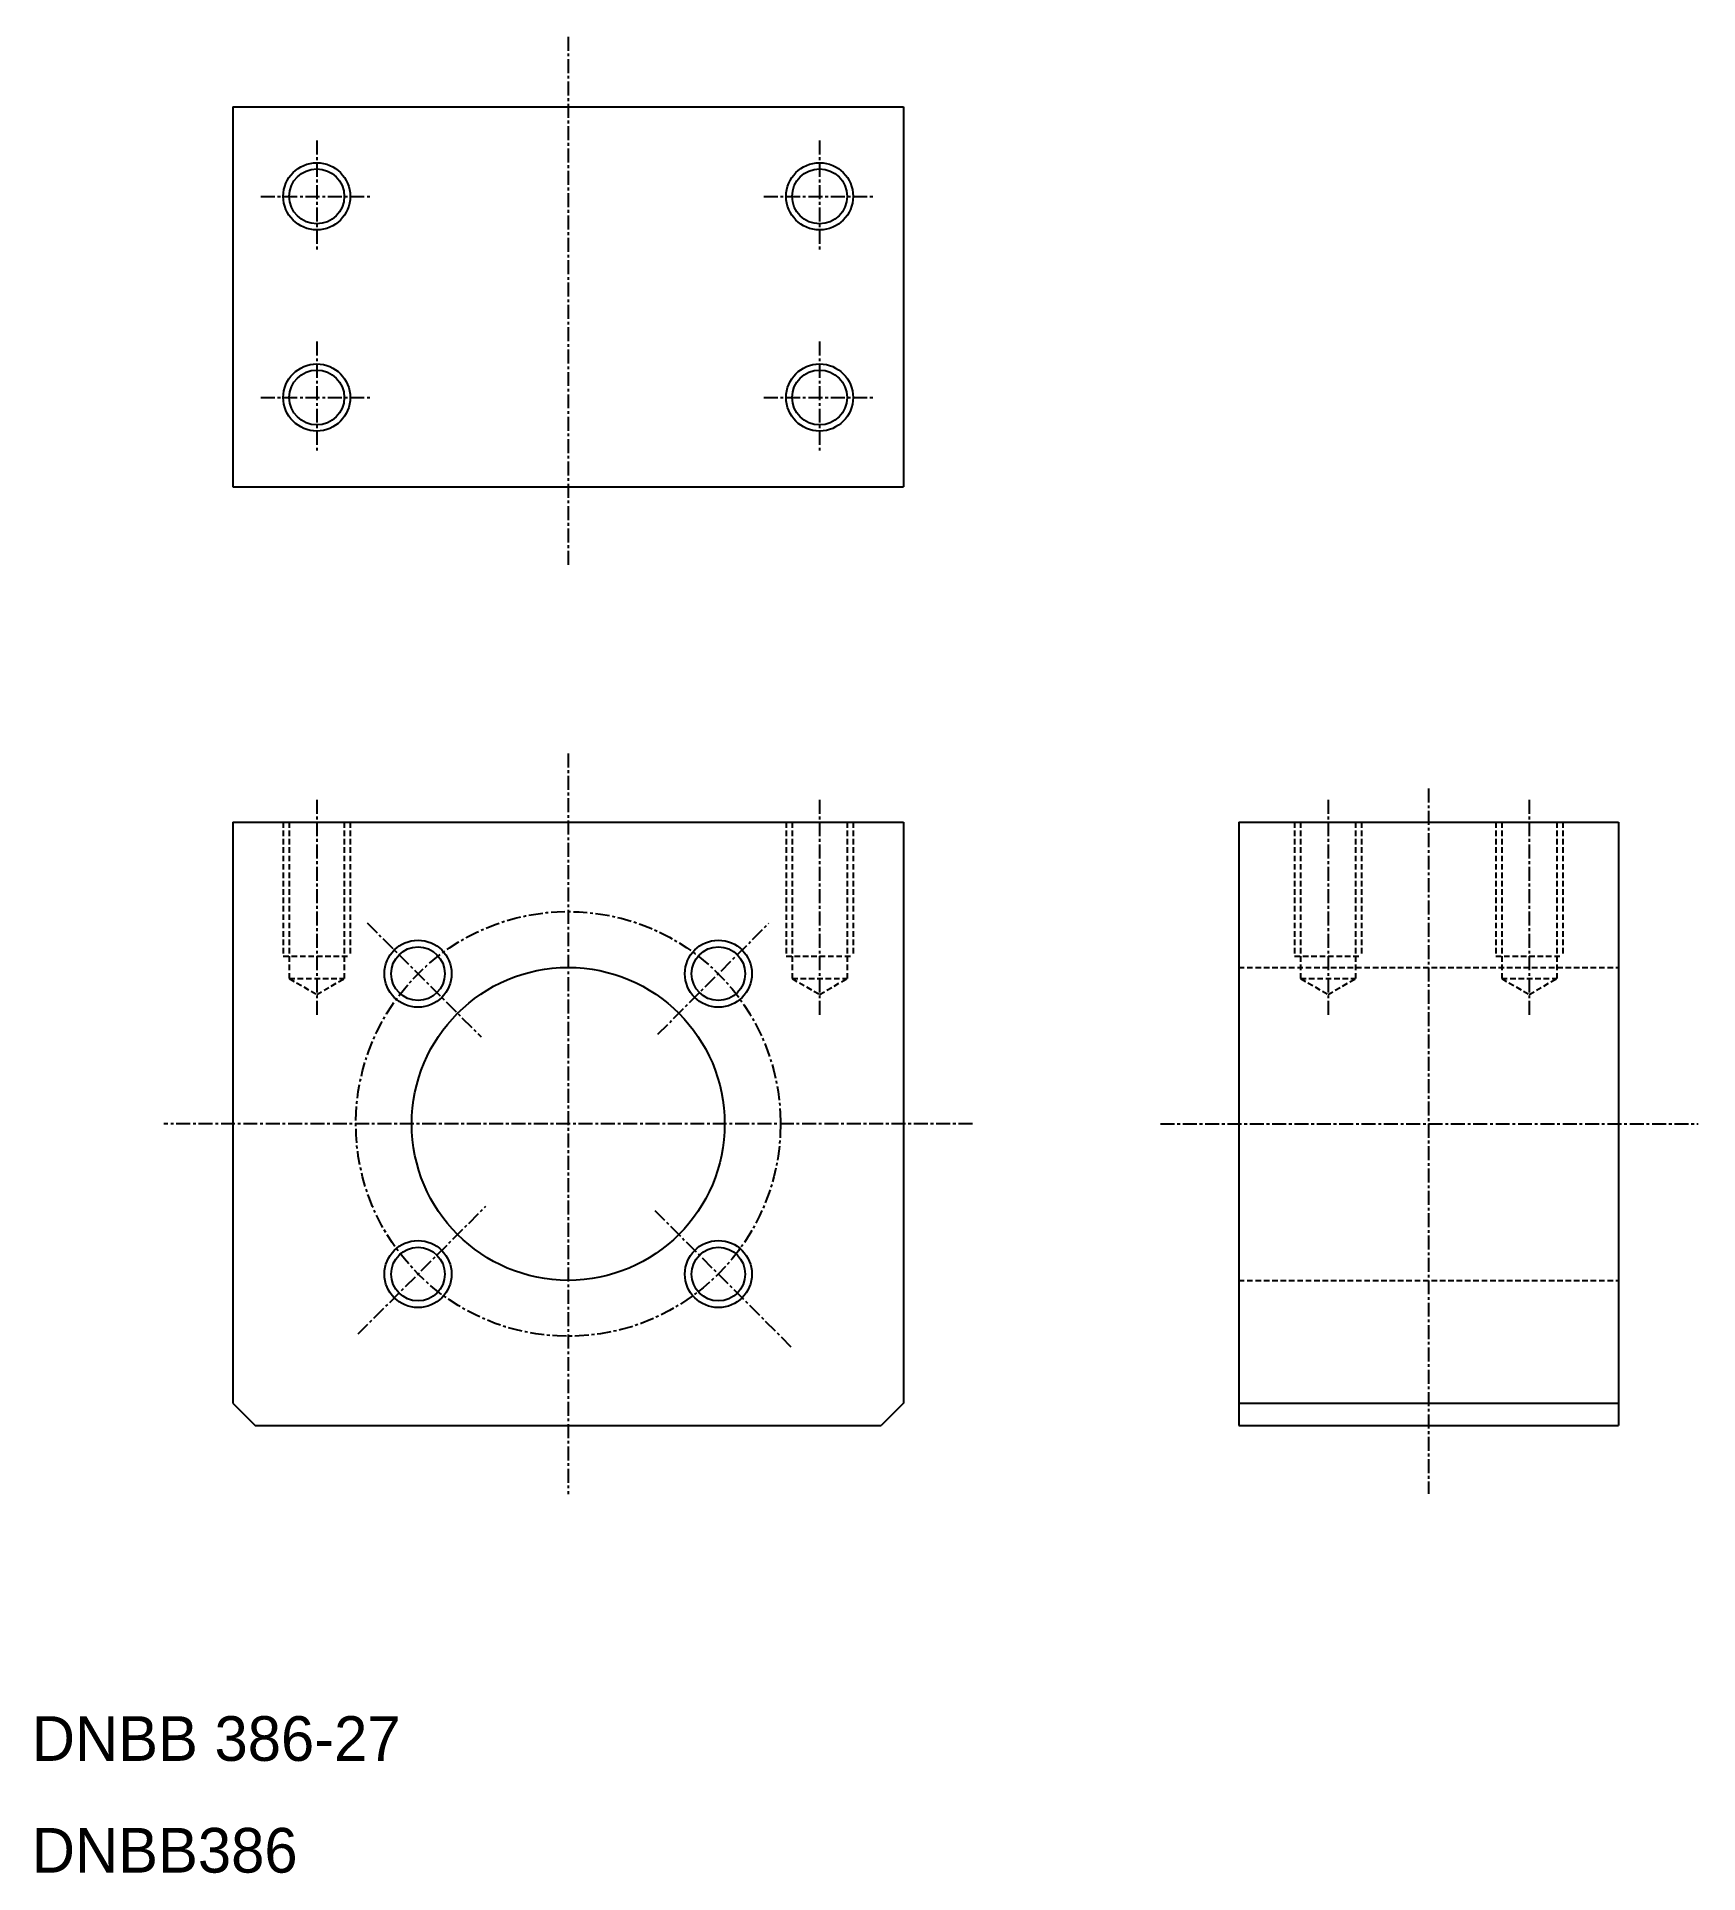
# Model space of a CAD drawing. Extents: x 10 to 159, y 10 to 174.
import ezdxf

# ---------------------------------------------------------------- set-up
doc = ezdxf.new("R2010")
doc.units = 0
doc.linetypes.add('CENTER', pattern=[2, 1.25, -0.25, 0.25, -0.25])
doc.linetypes.add('DASHED', pattern=[0.75, 0.5, -0.25])
doc.layers.get('0').update_dxf_attribs({"linetype": 'CONTINUOUS'})
doc.layers.add('CENTER', color=1, linetype='CENTER')

msp = doc.modelspace()

# ---------------------------------------------------------------- linework, layer by layer
at = {"color": 7, "linetype": 'CONTINUOUS'}
for p, q in [((28, 168), (88, 168)), ((28, 168), (28, 134)), ((88, 168), (88, 134)), ((28, 134), (88, 134)), ((28, 104), (88, 104)), ((28, 104), (28, 52)), ((43, 104), (43, 104)), ((58, 104), (58, 104)), ((88, 104), (88, 52)), ((118, 104), (118, 50)), ((118, 104), (152, 104)), ((152, 104), (152, 50)), ((28, 52), (30, 50)), ((88, 52), (86, 50)), ((118, 52), (152, 52)), ((30, 50), (86, 50)), ((118, 50), (152, 50))]:
    msp.add_line(p, q, dxfattribs=at)
at = {"color": 3, "linetype": 'DASHED'}
for p, q in [((32.5, 104), (32.5, 92)), ((33.04, 104), (33.04, 90)), ((37.96, 104), (37.96, 90)), ((38.5, 104), (38.5, 92)), ((77.5, 104), (77.5, 92)), ((78.04, 104), (78.04, 90)), ((82.96, 104), (82.96, 90)), ((83.5, 104), (83.5, 92)), ((123, 104), (123, 92)), ((123.54, 104), (123.54, 90)), ((128.46, 104), (128.46, 90)), ((129, 104), (129, 92)), ((141, 104), (141, 92)), ((141.54, 104), (141.54, 90)), ((146.46, 104), (146.46, 90)), ((147, 104), (147, 92)), ((32.5, 92), (38.5, 92)), ((77.5, 92), (83.5, 92)), ((118, 91), (152, 91)), ((123, 92), (129, 92)), ((141, 92), (147, 92)), ((33.04, 90), (37.96, 90)), ((33.04, 90), (35.5, 88.58)), ((35.5, 88.58), (37.96, 90)), ((78.04, 90), (82.96, 90)), ((78.04, 90), (80.5, 88.58)), ((80.5, 88.58), (82.96, 90)), ((123.54, 90), (128.46, 90)), ((123.54, 90), (126, 88.58)), ((126, 88.58), (128.46, 90)), ((141.54, 90), (146.46, 90)), ((141.54, 90), (144, 88.58)), ((144, 88.58), (146.46, 90)), ((118, 63), (152, 63))]:
    msp.add_line(p, q, dxfattribs=at)
at = {"color": 3, "linetype": 'CONTINUOUS'}
for centre in [(35.5, 160), (80.5, 160), (35.5, 142), (80.5, 142), (44.56, 90.44), (71.44, 90.44), (44.56, 63.56), (71.44, 63.56)]:
    msp.add_circle(centre, 3, dxfattribs=at)
at = {"color": 7, "linetype": 'CONTINUOUS'}
for centre, radius in [((35.5, 160), 2.46), ((80.5, 160), 2.46), ((35.5, 142), 2.46), ((80.5, 142), 2.46), ((44.56, 90.44), 2.4), ((71.44, 90.44), 2.4), ((58, 77), 14), ((44.56, 63.56), 2.4), ((71.44, 63.56), 2.4)]:
    msp.add_circle(centre, radius, dxfattribs=at)
at = {"layer": 'CENTER', "color": 1, "linetype": 'CENTER'}
for p, q in [((58, 174.28), (58, 127)), ((35.5, 165), (35.5, 155)), ((80.5, 165), (80.5, 155)), ((30.5, 160), (40.5, 160)), ((75.5, 160), (85.5, 160)), ((35.5, 147), (35.5, 137)), ((80.5, 147), (80.5, 137)), ((30.5, 142), (40.5, 142)), ((75.5, 142), (85.5, 142)), ((58, 110.14), (58, 43.86)), ((135, 107), (135, 43.9)), ((35.5, 106), (35.5, 86.58)), ((80.5, 106), (80.5, 86.58)), ((126, 106), (126, 86.58)), ((144, 106), (144, 86.58)), ((40.01, 94.99), (50.22, 84.78)), ((66.02, 85.02), (75.96, 94.96)), ((94.18, 77), (21.82, 77)), ((111, 77), (159.13, 77)), ((39.2, 58.2), (50.63, 69.63)), ((65.74, 69.26), (78, 57))]:
    msp.add_line(p, q, dxfattribs=at)
msp.add_circle((58, 77), 19, dxfattribs=at)

# ---------------------------------------------------------------- texts
at = {"color": 7, "linetype": 'CONTINUOUS'}
for s, p in [('DNBB 386-27', (10, 20)), ('DNBB386', (10, 10))]:
    msp.add_text(s, height=4, dxfattribs=at).set_placement(p)

doc.saveas('drawing.dxf')
